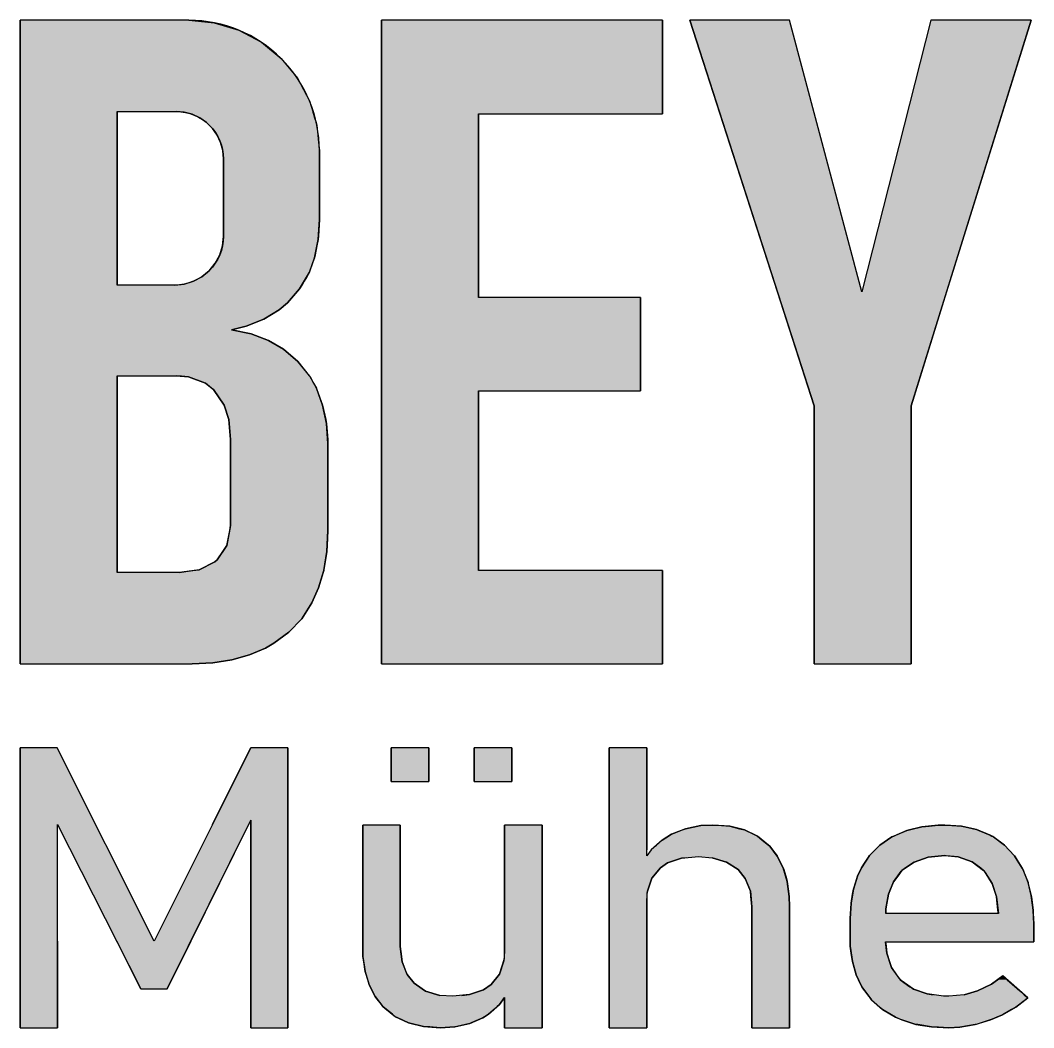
# Model space of a CAD drawing. Extents: x -2905 to 5507, y 1609 to 5809.
# Drawn here: x 4960.9 to 5001.14, y 1813.94 to 1853.94 of the extents above; entities that cross this region are included whole.
import ezdxf

# ---------------------------------------------------------------- set-up
doc = ezdxf.new("R2010")
doc.units = 0
doc.header["$MEASUREMENT"] = 0
doc.layers.get('0').update_dxf_attribs({"linetype": 'CONTINUOUS'})

# ---------------------------------------------------------------- blocks, each defined once
blk = doc.blocks.new('*U98')
at = {"color": 152, "linetype": 'Continuous'}
for p, q in [((108.826, -40.788), (105.344, -30)), ((118.894, -30), (115.536, -40.788)), ((110.285, -45.309), (108.826, -40.788)), ((115.536, -40.788), (114.129, -45.309)), ((110.285, -55.556), (110.285, -45.309)), ((114.129, -45.309), (114.129, -55.556))]:
    blk.add_line(p, q, dxfattribs=at)
at = {"color": 152, "linetype": 'Continuous', "extrusion": (0, 0, -1)}
for points in [[(-105.344, -30), (-112.18, -40.788), (-108.826, -40.788)], [(-105.344, -30), (-109.297, -30), (-112.18, -40.788)], [(-114.921, -30), (-115.536, -40.788), (-112.18, -40.788)], [(-114.921, -30), (-118.894, -30), (-115.536, -40.788)], [(-108.826, -40.788), (-114.129, -45.309), (-110.285, -45.309)], [(-108.826, -40.788), (-115.536, -40.788), (-114.129, -45.309)], [(-110.285, -45.309), (-114.129, -55.556), (-110.285, -55.556)], [(-110.285, -45.309), (-114.129, -45.309), (-114.129, -55.556)]]:
    blk.add_solid(points, dxfattribs=at)
blk = doc.blocks.new('*U99')
at = {"color": 152, "linetype": 'Continuous'}
for p, q in [((93.103, -33.709), (93.103, -30)), ((104.263, -30), (104.263, -33.709)), ((93.103, -41.005), (93.103, -33.709)), ((96.954, -33.709), (96.954, -41.005)), ((93.103, -44.713), (93.103, -41.005)), ((103.383, -41.005), (103.383, -44.713)), ((93.103, -51.847), (93.103, -44.713)), ((96.954, -44.713), (96.954, -51.847)), ((93.103, -55.556), (93.103, -51.847)), ((104.263, -51.847), (104.263, -55.556))]:
    blk.add_line(p, q, dxfattribs=at)
at = {"color": 152, "linetype": 'Continuous', "extrusion": (0, 0, -1)}
for points in [[(-93.103, -30), (-104.263, -33.709), (-93.103, -33.709)], [(-93.103, -30), (-104.263, -30), (-104.263, -33.709)], [(-93.103, -33.709), (-96.954, -41.005), (-93.103, -41.005)], [(-93.103, -33.709), (-96.954, -33.709), (-96.954, -41.005)], [(-93.103, -41.005), (-103.383, -44.713), (-93.103, -44.713)], [(-93.103, -41.005), (-103.383, -41.005), (-103.383, -44.713)], [(-93.103, -44.713), (-96.954, -51.847), (-93.103, -51.847)], [(-93.103, -44.713), (-96.954, -44.713), (-96.954, -51.847)], [(-93.103, -51.847), (-104.263, -55.556), (-93.103, -55.556)], [(-93.103, -51.847), (-104.263, -51.847), (-104.263, -55.556)]]:
    blk.add_solid(points, dxfattribs=at)
blk = doc.blocks.new('*U100')
at = {"color": 152, "linetype": 'Continuous'}
for p, q in [((78.76, -30.1), (78.76, -30)), ((78.76, -30.395), (78.76, -30.1)), ((85.454, -30), (86.465, -30.1)), ((86.465, -30.1), (87.438, -30.395)), ((78.76, -30.874), (78.76, -30.395)), ((87.438, -30.395), (88.334, -30.874)), ((78.76, -31.518), (78.76, -30.874)), ((88.334, -30.874), (89.119, -31.518)), ((78.76, -32.304), (78.76, -31.518)), ((89.119, -31.518), (89.764, -32.304)), ((78.76, -33.2), (78.76, -32.304)), ((89.764, -32.304), (90.243, -33.2)), ((78.76, -33.621), (78.76, -33.2)), ((90.243, -33.2), (90.371, -33.621)), ((78.76, -40.511), (78.76, -33.621)), ((82.611, -33.621), (82.611, -40.511)), ((85.273, -33.649), (84.946, -33.621)), ((85.59, -33.734), (85.273, -33.649)), ((85.887, -33.873), (85.59, -33.734)), ((90.371, -33.621), (90.379, -33.649)), ((90.379, -33.649), (90.405, -33.734)), ((90.405, -33.734), (90.447, -33.873)), ((86.155, -34.061), (85.887, -33.873)), ((86.267, -34.173), (86.155, -34.061)), ((86.387, -34.293), (86.267, -34.173)), ((90.447, -33.873), (90.504, -34.061)), ((90.504, -34.061), (90.538, -34.173)), ((90.538, -34.173), (90.55, -34.293)), ((86.575, -34.562), (86.387, -34.293)), ((86.714, -34.859), (86.575, -34.562)), ((90.55, -34.293), (90.576, -34.562)), ((90.576, -34.562), (90.606, -34.859)), ((86.799, -35.176), (86.714, -34.859)), ((90.606, -34.859), (90.637, -35.176)), ((86.8, -35.184), (86.799, -35.176)), ((86.827, -35.502), (86.8, -35.184)), ((90.637, -35.176), (90.638, -35.184)), ((90.638, -35.184), (90.638, -35.502)), ((86.827, -37.905), (86.827, -35.502)), ((90.638, -35.502), (90.638, -37.905)), ((86.827, -38.575), (86.827, -37.905)), ((90.638, -37.905), (90.598, -38.575)), ((86.815, -38.704), (86.827, -38.575)), ((90.598, -38.575), (90.59, -38.704)), ((86.68, -39.316), (86.79, -38.953)), ((86.79, -38.953), (86.815, -38.704)), ((90.54, -38.953), (90.466, -39.316)), ((90.59, -38.704), (90.54, -38.953)), ((86.501, -39.65), (86.617, -39.434)), ((86.617, -39.434), (86.68, -39.316)), ((90.442, -39.434), (90.364, -39.65)), ((90.466, -39.316), (90.442, -39.434)), ((86.261, -39.944), (86.501, -39.65)), ((90.364, -39.65), (90.26, -39.944)), ((85.633, -40.363), (85.967, -40.184)), ((85.967, -40.184), (86.188, -40.003)), ((86.188, -40.003), (86.261, -39.944)), ((90.132, -40.184), (90.027, -40.363)), ((90.238, -40.003), (90.132, -40.184)), ((90.26, -39.944), (90.238, -40.003)), ((78.76, -40.659), (78.76, -40.511)), ((84.892, -40.511), (85.269, -40.473)), ((85.269, -40.473), (85.633, -40.363)), ((89.94, -40.511), (89.853, -40.659)), ((89.962, -40.473), (89.94, -40.511)), ((90.027, -40.363), (89.962, -40.473)), ((78.76, -41.221), (78.76, -40.659)), ((89.853, -40.659), (89.365, -41.221)), ((78.76, -41.492), (78.76, -41.221)), ((89.365, -41.221), (89.041, -41.492)), ((78.76, -41.864), (78.76, -41.492)), ((89.041, -41.492), (88.425, -41.864)), ((78.76, -42.142), (78.76, -41.864)), ((78.76, -42.284), (78.76, -42.142)), ((87.728, -42.142), (87.146, -42.284)), ((88.425, -41.864), (87.728, -42.142)), ((78.76, -42.453), (78.76, -42.284)), ((78.76, -42.717), (78.76, -42.453)), ((87.146, -42.284), (87.924, -42.453)), ((87.924, -42.453), (88.621, -42.717)), ((78.76, -43.055), (78.76, -42.717)), ((78.76, -43.549), (78.76, -43.055)), ((88.621, -42.717), (89.217, -43.055)), ((89.217, -43.055), (89.785, -43.549)), ((78.76, -44.111), (78.76, -43.549)), ((89.785, -43.549), (90.236, -44.111)), ((78.76, -51.921), (78.76, -44.111)), ((82.611, -44.111), (82.611, -51.921)), ((85.155, -44.131), (84.946, -44.111)), ((85.433, -44.158), (85.155, -44.131)), ((86.11, -44.409), (85.433, -44.158)), ((90.236, -44.111), (90.252, -44.131)), ((90.252, -44.131), (90.267, -44.158)), ((90.267, -44.158), (90.407, -44.409)), ((86.359, -44.605), (86.11, -44.409)), ((86.428, -44.659), (86.359, -44.605)), ((86.861, -45.275), (86.428, -44.659)), ((90.407, -44.409), (90.516, -44.605)), ((90.516, -44.605), (90.536, -44.659)), ((90.536, -44.659), (90.766, -45.275)), ((87.037, -45.844), (86.861, -45.275)), ((90.766, -45.275), (90.887, -45.844)), ((87.052, -46.006), (87.037, -45.844)), ((90.887, -45.844), (90.922, -46.006)), ((87.112, -46.642), (87.052, -46.006)), ((90.922, -46.006), (90.966, -46.642)), ((87.112, -46.798), (87.112, -46.642)), ((90.966, -46.642), (90.976, -46.798)), ((87.112, -50.065), (87.112, -46.798)), ((90.976, -46.798), (90.976, -50.065)), ((86.963, -50.859), (87.075, -50.263)), ((87.075, -50.263), (87.112, -50.065)), ((90.976, -50.263), (90.947, -50.859)), ((90.976, -50.065), (90.976, -50.263)), ((86.584, -51.427), (86.809, -51.089)), ((86.809, -51.089), (86.963, -50.859)), ((90.936, -51.089), (90.881, -51.427)), ((90.947, -50.859), (90.936, -51.089)), ((86.482, -51.508), (86.584, -51.427)), ((90.881, -51.427), (90.868, -51.508)), ((85.068, -51.921), (85.617, -51.847)), ((85.617, -51.847), (85.866, -51.813)), ((85.866, -51.813), (86.482, -51.508)), ((90.814, -51.847), (90.791, -51.921)), ((90.819, -51.813), (90.814, -51.847)), ((90.868, -51.508), (90.819, -51.813)), ((78.76, -52.537), (78.76, -51.921)), ((90.791, -51.921), (90.604, -52.537)), ((78.76, -53.133), (78.76, -52.537)), ((90.604, -52.537), (90.34, -53.133)), ((78.76, -53.762), (78.76, -53.133)), ((90.34, -53.133), (89.934, -53.762)), ((78.76, -54.297), (78.76, -53.762)), ((89.934, -53.762), (89.426, -54.297)), ((78.76, -54.737), (78.76, -54.297)), ((89.426, -54.297), (88.831, -54.737)), ((78.76, -54.926), (78.76, -54.737)), ((78.76, -55.197), (78.76, -54.926)), ((88.499, -54.926), (87.856, -55.197)), ((88.831, -54.737), (88.499, -54.926)), ((78.76, -55.393), (78.76, -55.197)), ((78.76, -55.515), (78.76, -55.393)), ((78.76, -55.556), (78.76, -55.515)), ((86.401, -55.515), (85.589, -55.556)), ((87.159, -55.393), (86.401, -55.515)), ((87.856, -55.197), (87.159, -55.393))]:
    blk.add_line(p, q, dxfattribs=at)
at = {"color": 152, "linetype": 'Continuous', "extrusion": (0, 0, -1)}
for points in [[(-78.76, -30), (-86.465, -30.1), (-78.76, -30.1)], [(-78.76, -30), (-85.454, -30), (-86.465, -30.1)], [(-78.76, -30.1), (-87.438, -30.395), (-78.76, -30.395)], [(-78.76, -30.1), (-86.465, -30.1), (-87.438, -30.395)], [(-78.76, -30.395), (-88.334, -30.874), (-78.76, -30.874)], [(-78.76, -30.395), (-87.438, -30.395), (-88.334, -30.874)], [(-78.76, -30.874), (-89.119, -31.518), (-78.76, -31.518)], [(-78.76, -30.874), (-88.334, -30.874), (-89.119, -31.518)], [(-78.76, -31.518), (-89.764, -32.304), (-78.76, -32.304)], [(-78.76, -31.518), (-89.119, -31.518), (-89.764, -32.304)], [(-78.76, -32.304), (-90.243, -33.2), (-78.76, -33.2)], [(-78.76, -32.304), (-89.764, -32.304), (-90.243, -33.2)], [(-78.76, -33.2), (-90.371, -33.621), (-78.76, -33.621)], [(-78.76, -33.2), (-90.243, -33.2), (-90.371, -33.621)], [(-78.76, -33.621), (-82.611, -40.511), (-78.76, -40.511)], [(-78.76, -33.621), (-82.611, -33.621), (-82.611, -40.511)], [(-84.946, -33.621), (-90.379, -33.649), (-85.273, -33.649)], [(-84.946, -33.621), (-90.371, -33.621), (-90.379, -33.649)], [(-85.273, -33.649), (-90.405, -33.734), (-85.59, -33.734)], [(-85.273, -33.649), (-90.379, -33.649), (-90.405, -33.734)], [(-85.59, -33.734), (-90.447, -33.873), (-85.887, -33.873)], [(-85.59, -33.734), (-90.405, -33.734), (-90.447, -33.873)], [(-85.887, -33.873), (-90.504, -34.061), (-86.155, -34.061)], [(-85.887, -33.873), (-90.447, -33.873), (-90.504, -34.061)], [(-86.155, -34.061), (-90.538, -34.173), (-86.267, -34.173)], [(-86.155, -34.061), (-90.504, -34.061), (-90.538, -34.173)], [(-86.267, -34.173), (-90.55, -34.293), (-86.387, -34.293)], [(-86.267, -34.173), (-90.538, -34.173), (-90.55, -34.293)], [(-86.387, -34.293), (-90.576, -34.562), (-86.575, -34.562)], [(-86.387, -34.293), (-90.55, -34.293), (-90.576, -34.562)], [(-86.575, -34.562), (-90.606, -34.859), (-86.714, -34.859)], [(-86.575, -34.562), (-90.576, -34.562), (-90.606, -34.859)], [(-86.714, -34.859), (-90.637, -35.176), (-86.799, -35.176)], [(-86.714, -34.859), (-90.606, -34.859), (-90.637, -35.176)], [(-86.799, -35.176), (-90.638, -35.184), (-86.8, -35.184)], [(-86.799, -35.176), (-90.637, -35.176), (-90.638, -35.184)], [(-86.8, -35.184), (-90.638, -35.502), (-86.827, -35.502)], [(-86.8, -35.184), (-90.638, -35.184), (-90.638, -35.502)], [(-86.827, -35.502), (-90.638, -37.905), (-86.827, -37.905)], [(-86.827, -35.502), (-90.638, -35.502), (-90.638, -37.905)], [(-86.827, -37.905), (-90.598, -38.575), (-86.827, -38.575)], [(-86.827, -37.905), (-90.638, -37.905), (-90.598, -38.575)], [(-86.827, -38.575), (-90.59, -38.704), (-86.815, -38.704)], [(-86.827, -38.575), (-90.598, -38.575), (-90.59, -38.704)], [(-86.79, -38.953), (-90.466, -39.316), (-86.68, -39.316)], [(-86.815, -38.704), (-90.54, -38.953), (-86.79, -38.953)], [(-86.79, -38.953), (-90.54, -38.953), (-90.466, -39.316)], [(-86.815, -38.704), (-90.59, -38.704), (-90.54, -38.953)], [(-86.617, -39.434), (-90.364, -39.65), (-86.501, -39.65)], [(-86.68, -39.316), (-90.442, -39.434), (-86.617, -39.434)], [(-86.617, -39.434), (-90.442, -39.434), (-90.364, -39.65)], [(-86.68, -39.316), (-90.466, -39.316), (-90.442, -39.434)], [(-86.501, -39.65), (-90.26, -39.944), (-86.261, -39.944)], [(-86.501, -39.65), (-90.364, -39.65), (-90.26, -39.944)], [(-85.967, -40.184), (-90.027, -40.363), (-85.633, -40.363)], [(-86.188, -40.003), (-90.132, -40.184), (-85.967, -40.184)], [(-85.967, -40.184), (-90.132, -40.184), (-90.027, -40.363)], [(-86.261, -39.944), (-90.238, -40.003), (-86.188, -40.003)], [(-86.188, -40.003), (-90.238, -40.003), (-90.132, -40.184)], [(-86.261, -39.944), (-90.26, -39.944), (-90.238, -40.003)], [(-78.76, -40.511), (-89.853, -40.659), (-78.76, -40.659)], [(-78.76, -40.511), (-89.94, -40.511), (-89.853, -40.659)], [(-85.269, -40.473), (-89.94, -40.511), (-84.892, -40.511)], [(-85.633, -40.363), (-89.962, -40.473), (-85.269, -40.473)], [(-85.269, -40.473), (-89.962, -40.473), (-89.94, -40.511)], [(-85.633, -40.363), (-90.027, -40.363), (-89.962, -40.473)], [(-78.76, -40.659), (-89.365, -41.221), (-78.76, -41.221)], [(-78.76, -40.659), (-89.853, -40.659), (-89.365, -41.221)], [(-78.76, -41.221), (-89.041, -41.492), (-78.76, -41.492)], [(-78.76, -41.221), (-89.365, -41.221), (-89.041, -41.492)], [(-78.76, -41.492), (-88.425, -41.864), (-78.76, -41.864)], [(-78.76, -41.492), (-89.041, -41.492), (-88.425, -41.864)], [(-78.76, -41.864), (-87.728, -42.142), (-78.76, -42.142)], [(-78.76, -41.864), (-88.425, -41.864), (-87.728, -42.142)], [(-78.76, -42.142), (-87.146, -42.284), (-78.76, -42.284)], [(-78.76, -42.142), (-87.728, -42.142), (-87.146, -42.284)], [(-78.76, -42.284), (-87.924, -42.453), (-78.76, -42.453)], [(-78.76, -42.284), (-87.146, -42.284), (-87.924, -42.453)], [(-78.76, -42.453), (-88.621, -42.717), (-78.76, -42.717)], [(-78.76, -42.453), (-87.924, -42.453), (-88.621, -42.717)], [(-78.76, -42.717), (-89.217, -43.055), (-78.76, -43.055)], [(-78.76, -42.717), (-88.621, -42.717), (-89.217, -43.055)], [(-78.76, -43.055), (-89.785, -43.549), (-78.76, -43.549)], [(-78.76, -43.055), (-89.217, -43.055), (-89.785, -43.549)], [(-78.76, -43.549), (-90.236, -44.111), (-78.76, -44.111)], [(-78.76, -43.549), (-89.785, -43.549), (-90.236, -44.111)], [(-78.76, -44.111), (-82.611, -51.921), (-78.76, -51.921)], [(-78.76, -44.111), (-82.611, -44.111), (-82.611, -51.921)], [(-84.946, -44.111), (-90.252, -44.131), (-85.155, -44.131)], [(-84.946, -44.111), (-90.236, -44.111), (-90.252, -44.131)], [(-85.155, -44.131), (-90.267, -44.158), (-85.433, -44.158)], [(-85.155, -44.131), (-90.252, -44.131), (-90.267, -44.158)], [(-85.433, -44.158), (-90.407, -44.409), (-86.11, -44.409)], [(-85.433, -44.158), (-90.267, -44.158), (-90.407, -44.409)], [(-86.11, -44.409), (-90.516, -44.605), (-86.359, -44.605)], [(-86.11, -44.409), (-90.407, -44.409), (-90.516, -44.605)], [(-86.359, -44.605), (-90.536, -44.659), (-86.428, -44.659)], [(-86.359, -44.605), (-90.516, -44.605), (-90.536, -44.659)], [(-86.428, -44.659), (-90.766, -45.275), (-86.861, -45.275)], [(-86.428, -44.659), (-90.536, -44.659), (-90.766, -45.275)], [(-86.861, -45.275), (-90.887, -45.844), (-87.037, -45.844)], [(-86.861, -45.275), (-90.766, -45.275), (-90.887, -45.844)], [(-87.037, -45.844), (-90.922, -46.006), (-87.052, -46.006)], [(-87.037, -45.844), (-90.887, -45.844), (-90.922, -46.006)], [(-87.052, -46.006), (-90.966, -46.642), (-87.112, -46.642)], [(-87.052, -46.006), (-90.922, -46.006), (-90.966, -46.642)], [(-87.112, -46.642), (-90.976, -46.798), (-87.112, -46.798)], [(-87.112, -46.642), (-90.966, -46.642), (-90.976, -46.798)], [(-87.112, -46.798), (-90.976, -50.065), (-87.112, -50.065)], [(-87.112, -46.798), (-90.976, -46.798), (-90.976, -50.065)], [(-87.075, -50.263), (-90.947, -50.859), (-86.963, -50.859)], [(-87.112, -50.065), (-90.976, -50.263), (-87.075, -50.263)], [(-87.075, -50.263), (-90.976, -50.263), (-90.947, -50.859)], [(-87.112, -50.065), (-90.976, -50.065), (-90.976, -50.263)], [(-86.809, -51.089), (-90.881, -51.427), (-86.584, -51.427)], [(-86.963, -50.859), (-90.936, -51.089), (-86.809, -51.089)], [(-86.809, -51.089), (-90.936, -51.089), (-90.881, -51.427)], [(-86.963, -50.859), (-90.947, -50.859), (-90.936, -51.089)], [(-86.584, -51.427), (-90.868, -51.508), (-86.482, -51.508)], [(-86.584, -51.427), (-90.881, -51.427), (-90.868, -51.508)], [(-85.617, -51.847), (-90.791, -51.921), (-85.068, -51.921)], [(-85.866, -51.813), (-90.814, -51.847), (-85.617, -51.847)], [(-85.617, -51.847), (-90.814, -51.847), (-90.791, -51.921)], [(-86.482, -51.508), (-90.819, -51.813), (-85.866, -51.813)], [(-85.866, -51.813), (-90.819, -51.813), (-90.814, -51.847)], [(-86.482, -51.508), (-90.868, -51.508), (-90.819, -51.813)], [(-78.76, -51.921), (-90.604, -52.537), (-78.76, -52.537)], [(-78.76, -51.921), (-90.791, -51.921), (-90.604, -52.537)], [(-78.76, -52.537), (-90.34, -53.133), (-78.76, -53.133)], [(-78.76, -52.537), (-90.604, -52.537), (-90.34, -53.133)], [(-78.76, -53.133), (-89.934, -53.762), (-78.76, -53.762)], [(-78.76, -53.133), (-90.34, -53.133), (-89.934, -53.762)], [(-78.76, -53.762), (-89.426, -54.297), (-78.76, -54.297)], [(-78.76, -53.762), (-89.934, -53.762), (-89.426, -54.297)], [(-78.76, -54.297), (-88.831, -54.737), (-78.76, -54.737)], [(-78.76, -54.297), (-89.426, -54.297), (-88.831, -54.737)], [(-78.76, -54.737), (-88.499, -54.926), (-78.76, -54.926)], [(-78.76, -54.737), (-88.831, -54.737), (-88.499, -54.926)], [(-78.76, -54.926), (-87.856, -55.197), (-78.76, -55.197)], [(-78.76, -54.926), (-88.499, -54.926), (-87.856, -55.197)], [(-78.76, -55.197), (-87.159, -55.393), (-78.76, -55.393)], [(-78.76, -55.197), (-87.856, -55.197), (-87.159, -55.393)], [(-78.76, -55.393), (-86.401, -55.515), (-78.76, -55.515)], [(-78.76, -55.393), (-87.159, -55.393), (-86.401, -55.515)], [(-78.76, -55.515), (-85.589, -55.556), (-78.76, -55.556)], [(-78.76, -55.515), (-86.401, -55.515), (-85.589, -55.556)]]:
    blk.add_solid(points, dxfattribs=at)
blk = doc.blocks.new('*U123')
at = {"color": 8, "linetype": 'Continuous'}
for p, q in [((92.355, -66.776), (92.355, -61.959)), ((93.85, -61.959), (93.85, -66.776)), ((97.99, -67.255), (97.99, -61.959)), ((99.479, -61.959), (99.479, -67.255)), ((92.367, -67.17), (92.355, -66.776)), ((93.85, -66.776), (93.894, -67.17)), ((92.399, -67.385), (92.367, -67.17)), ((93.894, -67.17), (93.918, -67.385)), ((92.453, -67.761), (92.399, -67.385)), ((93.918, -67.385), (94.071, -67.761)), ((97.787, -67.871), (97.99, -67.255)), ((99.479, -67.255), (99.479, -67.871)), ((92.491, -67.884), (92.453, -67.761)), ((92.595, -68.228), (92.491, -67.884)), ((94.071, -67.761), (94.121, -67.884)), ((94.121, -67.884), (94.397, -68.228)), ((97.455, -68.284), (97.787, -67.871)), ((99.479, -67.871), (99.479, -68.284)), ((92.613, -68.29), (92.595, -68.228)), ((92.739, -68.542), (92.613, -68.29)), ((94.397, -68.228), (94.487, -68.29)), ((94.487, -68.29), (94.853, -68.542)), ((97.154, -68.493), (97.455, -68.284)), ((99.479, -68.284), (99.479, -68.493)), ((92.826, -68.714), (92.739, -68.542)), ((92.844, -68.751), (92.826, -68.714)), ((92.847, -68.757), (92.844, -68.751)), ((92.876, -68.794), (92.847, -68.757)), ((93.098, -69.077), (92.876, -68.794)), ((94.853, -68.542), (95.425, -68.714)), ((96.295, -68.714), (96.6, -68.683)), ((96.6, -68.683), (97.154, -68.493)), ((97.99, -68.794), (97.794, -69.077)), ((97.99, -70), (97.99, -68.794)), ((99.479, -68.493), (99.479, -68.683)), ((99.479, -68.683), (99.479, -68.714)), ((99.479, -68.714), (99.479, -68.751)), ((99.479, -68.751), (99.479, -68.757)), ((99.479, -68.757), (99.479, -68.794)), ((99.479, -68.794), (99.479, -70)), ((93.161, -69.157), (93.098, -69.077)), ((93.229, -69.225), (93.161, -69.157)), ((97.702, -69.157), (97.625, -69.225)), ((97.794, -69.077), (97.702, -69.157)), ((93.538, -69.465), (93.229, -69.225)), ((93.665, -69.563), (93.538, -69.465)), ((93.755, -69.606), (93.665, -69.563)), ((94.176, -69.809), (93.755, -69.606)), ((97.129, -69.606), (96.663, -69.809)), ((97.197, -69.563), (97.129, -69.606)), ((97.351, -69.465), (97.197, -69.563)), ((97.625, -69.225), (97.351, -69.465)), ((94.279, -69.834), (94.176, -69.809)), ((94.767, -69.951), (94.279, -69.834)), ((95.018, -69.969), (94.767, -69.951)), ((95.437, -70), (95.018, -69.969)), ((96.009, -69.969), (95.437, -70)), ((96.091, -69.951), (96.009, -69.969)), ((96.606, -69.834), (96.091, -69.951)), ((96.663, -69.809), (96.606, -69.834))]:
    blk.add_line(p, q, dxfattribs=at)
at = {"color": 8, "linetype": 'Continuous', "extrusion": (0, 0, -1)}
for points in [[(-92.355, -61.959), (-93.85, -66.776), (-92.355, -66.776)], [(-92.355, -61.959), (-93.85, -61.959), (-93.85, -66.776)], [(-97.99, -61.959), (-99.479, -67.255), (-97.99, -67.255)], [(-97.99, -61.959), (-99.479, -61.959), (-99.479, -67.255)], [(-92.355, -66.776), (-93.894, -67.17), (-92.367, -67.17)], [(-92.355, -66.776), (-93.85, -66.776), (-93.894, -67.17)], [(-92.367, -67.17), (-93.918, -67.385), (-92.399, -67.385)], [(-92.367, -67.17), (-93.894, -67.17), (-93.918, -67.385)], [(-92.399, -67.385), (-94.071, -67.761), (-92.453, -67.761)], [(-92.399, -67.385), (-93.918, -67.385), (-94.071, -67.761)], [(-97.99, -67.255), (-99.479, -67.871), (-97.787, -67.871)], [(-97.99, -67.255), (-99.479, -67.255), (-99.479, -67.871)], [(-92.453, -67.761), (-94.121, -67.884), (-92.491, -67.884)], [(-92.453, -67.761), (-94.071, -67.761), (-94.121, -67.884)], [(-92.491, -67.884), (-94.397, -68.228), (-92.595, -68.228)], [(-92.491, -67.884), (-94.121, -67.884), (-94.397, -68.228)], [(-97.787, -67.871), (-99.479, -68.284), (-97.455, -68.284)], [(-97.787, -67.871), (-99.479, -67.871), (-99.479, -68.284)], [(-92.595, -68.228), (-94.487, -68.29), (-92.613, -68.29)], [(-92.595, -68.228), (-94.397, -68.228), (-94.487, -68.29)], [(-92.613, -68.29), (-94.853, -68.542), (-92.739, -68.542)], [(-92.613, -68.29), (-94.487, -68.29), (-94.853, -68.542)], [(-97.455, -68.284), (-99.479, -68.493), (-97.154, -68.493)], [(-97.455, -68.284), (-99.479, -68.284), (-99.479, -68.493)], [(-92.739, -68.542), (-95.425, -68.714), (-92.826, -68.714)], [(-92.739, -68.542), (-94.853, -68.542), (-95.425, -68.714)], [(-92.826, -68.714), (-95.929, -68.751), (-92.844, -68.751)], [(-92.826, -68.714), (-95.425, -68.714), (-95.929, -68.751)], [(-92.844, -68.751), (-99.479, -68.757), (-92.847, -68.757)], [(-92.844, -68.751), (-99.479, -68.751), (-99.479, -68.757)], [(-92.847, -68.757), (-99.479, -68.794), (-92.876, -68.794)], [(-92.847, -68.757), (-99.479, -68.757), (-99.479, -68.794)], [(-92.876, -68.794), (-97.794, -69.077), (-93.098, -69.077)], [(-92.876, -68.794), (-97.99, -68.794), (-97.794, -69.077)], [(-96.295, -68.714), (-99.479, -68.751), (-95.929, -68.751)], [(-96.6, -68.683), (-99.479, -68.714), (-96.295, -68.714)], [(-96.295, -68.714), (-99.479, -68.714), (-99.479, -68.751)], [(-97.154, -68.493), (-99.479, -68.683), (-96.6, -68.683)], [(-96.6, -68.683), (-99.479, -68.683), (-99.479, -68.714)], [(-97.154, -68.493), (-99.479, -68.493), (-99.479, -68.683)], [(-97.99, -68.794), (-99.479, -70), (-97.99, -70)], [(-97.99, -68.794), (-99.479, -68.794), (-99.479, -70)], [(-93.098, -69.077), (-97.702, -69.157), (-93.161, -69.157)], [(-93.098, -69.077), (-97.794, -69.077), (-97.702, -69.157)], [(-93.161, -69.157), (-97.625, -69.225), (-93.229, -69.225)], [(-93.161, -69.157), (-97.702, -69.157), (-97.625, -69.225)], [(-93.229, -69.225), (-97.351, -69.465), (-93.538, -69.465)], [(-93.229, -69.225), (-97.625, -69.225), (-97.351, -69.465)], [(-93.538, -69.465), (-97.197, -69.563), (-93.665, -69.563)], [(-93.538, -69.465), (-97.351, -69.465), (-97.197, -69.563)], [(-93.665, -69.563), (-97.129, -69.606), (-93.755, -69.606)], [(-93.665, -69.563), (-97.197, -69.563), (-97.129, -69.606)], [(-93.755, -69.606), (-96.663, -69.809), (-94.176, -69.809)], [(-93.755, -69.606), (-97.129, -69.606), (-96.663, -69.809)], [(-94.176, -69.809), (-96.606, -69.834), (-94.279, -69.834)], [(-94.176, -69.809), (-96.663, -69.809), (-96.606, -69.834)], [(-94.279, -69.834), (-96.091, -69.951), (-94.767, -69.951)], [(-94.279, -69.834), (-96.606, -69.834), (-96.091, -69.951)], [(-94.767, -69.951), (-96.009, -69.969), (-95.018, -69.969)], [(-94.767, -69.951), (-96.091, -69.951), (-96.009, -69.969)], [(-95.018, -69.969), (-96.009, -69.969), (-95.437, -70)]]:
    blk.add_solid(points, dxfattribs=at)
blk = doc.blocks.new('*U128')
at = {"color": 8, "linetype": 'Continuous'}
for p, q in [((114.852, -61.994), (115.205, -61.957)), ((115.205, -61.957), (115.469, -61.951)), ((115.469, -61.951), (115.564, -61.957)), ((115.564, -61.957), (116.134, -61.994)), ((113.439, -62.388), (113.527, -62.351)), ((113.527, -62.351), (113.968, -62.166)), ((113.968, -62.166), (114.122, -62.129)), ((114.122, -62.129), (114.559, -62.025)), ((114.559, -62.025), (114.852, -61.994)), ((116.134, -61.994), (116.269, -62.025)), ((116.269, -62.025), (116.73, -62.129)), ((116.73, -62.129), (116.82, -62.166)), ((116.82, -62.166), (117.266, -62.351)), ((117.266, -62.351), (117.339, -62.388)), ((112.479, -63.163), (112.885, -62.751)), ((112.885, -62.751), (112.894, -62.745)), ((112.894, -62.745), (113.371, -62.425)), ((113.371, -62.425), (113.405, -62.406)), ((113.405, -62.406), (113.439, -62.388)), ((117.339, -62.388), (117.376, -62.406)), ((117.376, -62.406), (117.402, -62.425)), ((117.402, -62.425), (117.838, -62.745)), ((117.838, -62.745), (117.843, -62.751)), ((117.843, -62.751), (118.226, -63.163)), ((112.435, -63.231), (112.479, -63.163)), ((115.469, -63.163), (114.805, -63.231)), ((115.529, -63.169), (115.469, -63.163)), ((116.004, -63.218), (115.529, -63.169)), ((118.226, -63.163), (118.232, -63.169)), ((118.232, -63.169), (118.263, -63.218)), ((112.159, -63.655), (112.311, -63.421)), ((112.311, -63.421), (112.435, -63.231)), ((114.251, -63.421), (113.912, -63.655)), ((114.805, -63.231), (114.251, -63.421)), ((116.558, -63.409), (116.004, -63.218)), ((116.895, -63.667), (116.558, -63.409)), ((118.263, -63.218), (118.383, -63.409)), ((118.383, -63.409), (118.545, -63.667)), ((111.936, -64.203), (112.005, -63.981)), ((112.005, -63.981), (112.112, -63.755)), ((112.112, -63.755), (112.159, -63.655)), ((113.598, -63.981), (113.433, -64.203)), ((113.767, -63.755), (113.598, -63.981)), ((113.912, -63.655), (113.767, -63.755)), ((117.007, -63.754), (116.895, -63.667)), ((117.042, -63.78), (117.007, -63.754)), ((117.323, -64.233), (117.042, -63.78)), ((118.545, -63.667), (118.588, -63.754)), ((118.588, -63.754), (118.599, -63.78)), ((118.599, -63.78), (118.773, -64.233)), ((111.845, -64.492), (111.936, -64.203)), ((113.433, -64.203), (113.313, -64.492)), ((117.346, -64.27), (117.323, -64.233)), ((117.504, -64.756), (117.346, -64.27)), ((118.773, -64.233), (118.782, -64.27)), ((118.782, -64.27), (118.902, -64.756)), ((111.747, -65.052), (111.81, -64.695)), ((111.81, -64.695), (111.845, -64.492)), ((113.23, -64.695), (113.17, -65.052)), ((113.313, -64.492), (113.23, -64.695)), ((117.518, -64.799), (117.504, -64.756)), ((118.902, -64.756), (118.908, -64.799)), ((111.733, -65.279), (111.747, -65.052)), ((113.17, -65.052), (113.131, -65.279)), ((117.581, -65.335), (117.518, -64.799)), ((118.908, -64.799), (118.976, -65.335)), ((111.71, -65.667), (111.723, -65.458)), ((111.723, -65.458), (111.733, -65.279)), ((113.131, -65.279), (113.125, -65.458)), ((117.596, -65.458), (117.581, -65.335)), ((118.976, -65.335), (118.982, -65.458)), ((118.982, -65.458), (118.991, -65.667)), ((111.71, -65.87), (111.71, -65.667)), ((111.71, -66.559), (111.71, -65.87)), ((118.991, -65.667), (119.001, -65.87)), ((119.001, -65.87), (119.001, -66.559)), ((111.711, -66.584), (111.71, -66.559)), ((111.717, -66.757), (111.711, -66.584)), ((111.757, -67.045), (111.717, -66.757)), ((113.118, -66.584), (113.136, -66.757)), ((113.136, -66.757), (113.165, -67.045)), ((119.001, -66.559), (119.001, -66.584)), ((111.802, -67.367), (111.757, -67.045)), ((113.165, -67.045), (113.276, -67.367)), ((111.869, -67.607), (111.802, -67.367)), ((113.276, -67.367), (113.359, -67.607)), ((111.95, -67.896), (111.869, -67.607)), ((112.047, -68.097), (111.95, -67.896)), ((113.359, -67.607), (113.557, -67.896)), ((113.557, -67.896), (113.695, -68.097)), ((117.56, -68.097), (117.77, -67.945)), ((117.77, -67.945), (117.944, -68.097)), ((112.178, -68.37), (112.047, -68.097)), ((112.208, -68.425), (112.178, -68.37)), ((113.695, -68.097), (114.087, -68.37)), ((114.087, -68.37), (114.167, -68.425)), ((116.767, -68.536), (117.321, -68.271)), ((117.321, -68.271), (117.56, -68.097)), ((117.944, -68.097), (118.142, -68.271)), ((118.142, -68.271), (118.444, -68.536)), ((112.236, -68.462), (112.208, -68.425)), ((112.384, -68.659), (112.236, -68.462)), ((112.407, -68.69), (112.384, -68.659)), ((112.46, -68.76), (112.407, -68.69)), ((112.504, -68.819), (112.46, -68.76)), ((114.167, -68.425), (114.22, -68.462)), ((114.22, -68.462), (114.774, -68.659)), ((114.774, -68.659), (115.005, -68.69)), ((116.232, -68.69), (116.767, -68.536)), ((118.444, -68.536), (118.619, -68.69)), ((118.619, -68.69), (118.7, -68.76)), ((118.7, -68.76), (118.767, -68.819)), ((112.559, -68.893), (112.504, -68.819)), ((112.88, -69.182), (112.559, -68.893)), ((112.99, -69.28), (112.88, -69.182)), ((118.287, -69.182), (118.118, -69.28)), ((118.669, -68.893), (118.287, -69.182)), ((118.767, -68.819), (118.669, -68.893)), ((113.348, -69.489), (112.99, -69.28)), ((113.507, -69.582), (113.348, -69.489)), ((113.751, -69.686), (113.507, -69.582)), ((117.539, -69.582), (117.29, -69.686)), ((117.758, -69.489), (117.539, -69.582)), ((118.118, -69.28), (117.758, -69.489)), ((113.765, -69.692), (113.751, -69.686)), ((114.325, -69.865), (113.765, -69.692)), ((114.397, -69.877), (114.325, -69.865)), ((114.94, -69.969), (114.397, -69.877)), ((115.213, -69.982), (114.94, -69.969)), ((115.623, -70), (115.213, -69.982)), ((116.072, -69.982), (115.623, -70)), ((116.144, -69.969), (116.072, -69.982)), ((116.681, -69.877), (116.144, -69.969)), ((116.72, -69.865), (116.681, -69.877)), ((117.271, -69.692), (116.72, -69.865)), ((117.29, -69.686), (117.271, -69.692))]:
    blk.add_line(p, q, dxfattribs=at)
at = {"color": 8, "linetype": 'Continuous', "extrusion": (0, 0, -1)}
for points in [[(-115.205, -61.957), (-116.134, -61.994), (-114.852, -61.994)], [(-115.469, -61.951), (-115.564, -61.957), (-115.205, -61.957)], [(-115.205, -61.957), (-115.564, -61.957), (-116.134, -61.994)], [(-113.527, -62.351), (-117.339, -62.388), (-113.439, -62.388)], [(-113.968, -62.166), (-117.266, -62.351), (-113.527, -62.351)], [(-113.527, -62.351), (-117.266, -62.351), (-117.339, -62.388)], [(-114.122, -62.129), (-116.82, -62.166), (-113.968, -62.166)], [(-113.968, -62.166), (-116.82, -62.166), (-117.266, -62.351)], [(-114.559, -62.025), (-116.73, -62.129), (-114.122, -62.129)], [(-114.122, -62.129), (-116.73, -62.129), (-116.82, -62.166)], [(-114.852, -61.994), (-116.269, -62.025), (-114.559, -62.025)], [(-114.559, -62.025), (-116.269, -62.025), (-116.73, -62.129)], [(-114.852, -61.994), (-116.134, -61.994), (-116.269, -62.025)], [(-112.885, -62.751), (-118.226, -63.163), (-112.479, -63.163)], [(-112.894, -62.745), (-117.843, -62.751), (-112.885, -62.751)], [(-112.885, -62.751), (-117.843, -62.751), (-118.226, -63.163)], [(-113.371, -62.425), (-117.838, -62.745), (-112.894, -62.745)], [(-112.894, -62.745), (-117.838, -62.745), (-117.843, -62.751)], [(-113.405, -62.406), (-117.402, -62.425), (-113.371, -62.425)], [(-113.371, -62.425), (-117.402, -62.425), (-117.838, -62.745)], [(-113.439, -62.388), (-117.376, -62.406), (-113.405, -62.406)], [(-113.405, -62.406), (-117.376, -62.406), (-117.402, -62.425)], [(-113.439, -62.388), (-117.339, -62.388), (-117.376, -62.406)], [(-112.479, -63.163), (-114.805, -63.231), (-112.435, -63.231)], [(-112.479, -63.163), (-115.469, -63.163), (-114.805, -63.231)], [(-115.469, -63.163), (-118.232, -63.169), (-115.529, -63.169)], [(-115.469, -63.163), (-118.226, -63.163), (-118.232, -63.169)], [(-115.529, -63.169), (-118.263, -63.218), (-116.004, -63.218)], [(-115.529, -63.169), (-118.232, -63.169), (-118.263, -63.218)], [(-112.311, -63.421), (-113.912, -63.655), (-112.159, -63.655)], [(-112.435, -63.231), (-114.251, -63.421), (-112.311, -63.421)], [(-112.311, -63.421), (-114.251, -63.421), (-113.912, -63.655)], [(-112.435, -63.231), (-114.805, -63.231), (-114.251, -63.421)], [(-116.004, -63.218), (-118.383, -63.409), (-116.558, -63.409)], [(-116.004, -63.218), (-118.263, -63.218), (-118.383, -63.409)], [(-116.558, -63.409), (-118.545, -63.667), (-116.895, -63.667)], [(-116.558, -63.409), (-118.383, -63.409), (-118.545, -63.667)], [(-112.005, -63.981), (-113.433, -64.203), (-111.936, -64.203)], [(-112.112, -63.755), (-113.598, -63.981), (-112.005, -63.981)], [(-112.005, -63.981), (-113.598, -63.981), (-113.433, -64.203)], [(-112.159, -63.655), (-113.767, -63.755), (-112.112, -63.755)], [(-112.112, -63.755), (-113.767, -63.755), (-113.598, -63.981)], [(-112.159, -63.655), (-113.912, -63.655), (-113.767, -63.755)], [(-116.895, -63.667), (-118.588, -63.754), (-117.007, -63.754)], [(-116.895, -63.667), (-118.545, -63.667), (-118.588, -63.754)], [(-117.007, -63.754), (-118.599, -63.78), (-117.042, -63.78)], [(-117.007, -63.754), (-118.588, -63.754), (-118.599, -63.78)], [(-117.042, -63.78), (-118.773, -64.233), (-117.323, -64.233)], [(-117.042, -63.78), (-118.599, -63.78), (-118.773, -64.233)], [(-111.936, -64.203), (-113.313, -64.492), (-111.845, -64.492)], [(-111.936, -64.203), (-113.433, -64.203), (-113.313, -64.492)], [(-117.323, -64.233), (-118.782, -64.27), (-117.346, -64.27)], [(-117.323, -64.233), (-118.773, -64.233), (-118.782, -64.27)], [(-117.346, -64.27), (-118.902, -64.756), (-117.504, -64.756)], [(-117.346, -64.27), (-118.782, -64.27), (-118.902, -64.756)], [(-111.81, -64.695), (-113.17, -65.052), (-111.747, -65.052)], [(-111.845, -64.492), (-113.23, -64.695), (-111.81, -64.695)], [(-111.81, -64.695), (-113.23, -64.695), (-113.17, -65.052)], [(-111.845, -64.492), (-113.313, -64.492), (-113.23, -64.695)], [(-117.504, -64.756), (-118.908, -64.799), (-117.518, -64.799)], [(-117.504, -64.756), (-118.902, -64.756), (-118.908, -64.799)], [(-111.747, -65.052), (-113.131, -65.279), (-111.733, -65.279)], [(-111.747, -65.052), (-113.17, -65.052), (-113.131, -65.279)], [(-117.518, -64.799), (-118.976, -65.335), (-117.581, -65.335)], [(-117.518, -64.799), (-118.908, -64.799), (-118.976, -65.335)], [(-111.723, -65.458), (-118.991, -65.667), (-111.71, -65.667)], [(-111.733, -65.279), (-113.125, -65.458), (-111.723, -65.458)], [(-111.723, -65.458), (-118.982, -65.458), (-118.991, -65.667)], [(-111.733, -65.279), (-113.131, -65.279), (-113.125, -65.458)], [(-117.581, -65.335), (-118.982, -65.458), (-117.596, -65.458)], [(-117.581, -65.335), (-118.976, -65.335), (-118.982, -65.458)], [(-111.71, -65.667), (-119.001, -65.87), (-111.71, -65.87)], [(-111.71, -65.667), (-118.991, -65.667), (-119.001, -65.87)], [(-111.71, -65.87), (-119.001, -66.559), (-111.71, -66.559)], [(-111.71, -65.87), (-119.001, -65.87), (-119.001, -66.559)], [(-111.71, -66.559), (-119.001, -66.584), (-111.711, -66.584)], [(-111.71, -66.559), (-119.001, -66.559), (-119.001, -66.584)], [(-111.711, -66.584), (-113.136, -66.757), (-111.717, -66.757)], [(-111.711, -66.584), (-113.118, -66.584), (-113.136, -66.757)], [(-111.717, -66.757), (-113.165, -67.045), (-111.757, -67.045)], [(-111.717, -66.757), (-113.136, -66.757), (-113.165, -67.045)], [(-111.757, -67.045), (-113.276, -67.367), (-111.802, -67.367)], [(-111.757, -67.045), (-113.165, -67.045), (-113.276, -67.367)], [(-111.802, -67.367), (-113.359, -67.607), (-111.869, -67.607)], [(-111.802, -67.367), (-113.276, -67.367), (-113.359, -67.607)], [(-111.869, -67.607), (-113.557, -67.896), (-111.95, -67.896)], [(-111.869, -67.607), (-113.359, -67.607), (-113.557, -67.896)], [(-111.95, -67.896), (-113.695, -68.097), (-112.047, -68.097)], [(-111.95, -67.896), (-113.557, -67.896), (-113.695, -68.097)], [(-117.77, -67.945), (-117.944, -68.097), (-117.56, -68.097)], [(-112.047, -68.097), (-114.087, -68.37), (-112.178, -68.37)], [(-112.047, -68.097), (-113.695, -68.097), (-114.087, -68.37)], [(-112.178, -68.37), (-114.167, -68.425), (-112.208, -68.425)], [(-112.178, -68.37), (-114.087, -68.37), (-114.167, -68.425)], [(-117.321, -68.271), (-118.444, -68.536), (-116.767, -68.536)], [(-117.56, -68.097), (-118.142, -68.271), (-117.321, -68.271)], [(-117.321, -68.271), (-118.142, -68.271), (-118.444, -68.536)], [(-117.56, -68.097), (-117.944, -68.097), (-118.142, -68.271)], [(-112.208, -68.425), (-114.22, -68.462), (-112.236, -68.462)], [(-112.208, -68.425), (-114.167, -68.425), (-114.22, -68.462)], [(-112.236, -68.462), (-114.774, -68.659), (-112.384, -68.659)], [(-112.236, -68.462), (-114.22, -68.462), (-114.774, -68.659)], [(-112.384, -68.659), (-115.005, -68.69), (-112.407, -68.69)], [(-112.384, -68.659), (-114.774, -68.659), (-115.005, -68.69)], [(-112.407, -68.69), (-115.534, -68.76), (-112.46, -68.76)], [(-112.407, -68.69), (-115.005, -68.69), (-115.534, -68.76)], [(-112.46, -68.76), (-118.767, -68.819), (-112.504, -68.819)], [(-112.46, -68.76), (-118.7, -68.76), (-118.767, -68.819)], [(-116.232, -68.69), (-118.7, -68.76), (-115.534, -68.76)], [(-116.767, -68.536), (-118.619, -68.69), (-116.232, -68.69)], [(-116.232, -68.69), (-118.619, -68.69), (-118.7, -68.76)], [(-116.767, -68.536), (-118.444, -68.536), (-118.619, -68.69)], [(-112.504, -68.819), (-118.669, -68.893), (-112.559, -68.893)], [(-112.504, -68.819), (-118.767, -68.819), (-118.669, -68.893)], [(-112.559, -68.893), (-118.287, -69.182), (-112.88, -69.182)], [(-112.559, -68.893), (-118.669, -68.893), (-118.287, -69.182)], [(-112.88, -69.182), (-118.118, -69.28), (-112.99, -69.28)], [(-112.88, -69.182), (-118.287, -69.182), (-118.118, -69.28)], [(-112.99, -69.28), (-117.758, -69.489), (-113.348, -69.489)], [(-112.99, -69.28), (-118.118, -69.28), (-117.758, -69.489)], [(-113.348, -69.489), (-117.539, -69.582), (-113.507, -69.582)], [(-113.348, -69.489), (-117.758, -69.489), (-117.539, -69.582)], [(-113.507, -69.582), (-117.29, -69.686), (-113.751, -69.686)], [(-113.507, -69.582), (-117.539, -69.582), (-117.29, -69.686)], [(-113.751, -69.686), (-117.271, -69.692), (-113.765, -69.692)], [(-113.751, -69.686), (-117.29, -69.686), (-117.271, -69.692)], [(-113.765, -69.692), (-116.72, -69.865), (-114.325, -69.865)], [(-113.765, -69.692), (-117.271, -69.692), (-116.72, -69.865)], [(-114.325, -69.865), (-116.681, -69.877), (-114.397, -69.877)], [(-114.325, -69.865), (-116.72, -69.865), (-116.681, -69.877)], [(-114.397, -69.877), (-116.144, -69.969), (-114.94, -69.969)], [(-114.397, -69.877), (-116.681, -69.877), (-116.144, -69.969)], [(-114.94, -69.969), (-116.072, -69.982), (-115.213, -69.982)], [(-114.94, -69.969), (-116.144, -69.969), (-116.072, -69.982)], [(-115.213, -69.982), (-116.072, -69.982), (-115.623, -70)]]:
    blk.add_solid(points, dxfattribs=at)
blk = doc.blocks.new('*U129')
at = {"color": 8, "linetype": 'Continuous'}
for p, q in [((102.143, -62.941), (102.143, -58.887)), ((103.638, -58.887), (103.638, -62.941)), ((105.785, -61.976), (106.265, -61.951)), ((106.265, -61.951), (106.598, -61.976)), ((104.499, -62.394), (104.623, -62.32)), ((104.623, -62.32), (105.053, -62.148)), ((105.053, -62.148), (105.176, -62.099)), ((105.176, -62.099), (105.664, -62)), ((105.664, -62), (105.785, -61.976)), ((106.598, -61.976), (106.93, -62)), ((106.93, -62), (107.323, -62.099)), ((107.323, -62.099), (107.52, -62.148)), ((107.52, -62.148), (107.878, -62.32)), ((107.878, -62.32), (108.031, -62.394)), ((103.972, -62.794), (104.026, -62.745)), ((104.026, -62.745), (104.241, -62.548)), ((104.241, -62.548), (104.499, -62.394)), ((108.031, -62.394), (108.223, -62.548)), ((108.223, -62.548), (108.468, -62.745)), ((108.468, -62.745), (108.517, -62.794)), ((102.143, -63.181), (102.143, -62.941)), ((103.811, -62.941), (103.972, -62.794)), ((108.517, -62.794), (108.628, -62.941)), ((108.628, -62.941), (108.809, -63.181)), ((102.143, -63.194), (102.143, -63.181)), ((102.143, -63.206), (102.143, -63.194)), ((102.143, -63.249), (102.143, -63.206)), ((102.143, -63.267), (102.143, -63.249)), ((102.143, -63.458), (102.143, -63.267)), ((102.143, -63.655), (102.143, -63.458)), ((104.463, -63.458), (104.18, -63.655)), ((105.01, -63.267), (104.463, -63.458)), ((105.213, -63.249), (105.01, -63.267)), ((106.807, -63.421), (106.235, -63.249)), ((107.16, -63.655), (106.807, -63.421)), ((108.809, -63.181), (108.819, -63.194)), ((108.819, -63.194), (108.825, -63.206)), ((108.825, -63.206), (108.847, -63.249)), ((108.847, -63.249), (108.934, -63.421)), ((108.934, -63.421), (109.052, -63.655)), ((102.143, -64.061), (102.143, -63.655)), ((104.18, -63.655), (103.841, -64.061)), ((107.262, -63.723), (107.16, -63.655)), ((107.545, -64.08), (107.262, -63.723)), ((109.052, -63.655), (109.073, -63.723)), ((109.073, -63.723), (109.179, -64.08)), ((102.143, -64.656), (102.143, -64.061)), ((103.841, -64.061), (103.638, -64.656)), ((107.59, -64.19), (107.545, -64.08)), ((107.748, -64.584), (107.59, -64.19)), ((109.179, -64.08), (109.212, -64.19)), ((109.212, -64.19), (109.265, -64.584)), ((102.143, -69.998), (102.143, -64.656)), ((103.638, -64.656), (103.638, -69.998)), ((107.769, -64.787), (107.748, -64.584)), ((109.265, -64.584), (109.292, -64.787)), ((107.808, -65.181), (107.769, -64.787)), ((107.81, -65.193), (107.808, -65.181)), ((109.292, -64.787), (109.305, -65.181)), ((109.305, -65.181), (109.305, -65.193)), ((107.81, -69.998), (107.81, -65.193)), ((109.305, -65.193), (109.305, -69.998))]:
    blk.add_line(p, q, dxfattribs=at)
at = {"color": 8, "linetype": 'Continuous', "extrusion": (0, 0, -1)}
for points in [[(-102.143, -58.887), (-103.638, -62.941), (-102.143, -62.941)], [(-102.143, -58.887), (-103.638, -58.887), (-103.638, -62.941)], [(-106.265, -61.951), (-106.598, -61.976), (-105.785, -61.976)], [(-104.623, -62.32), (-108.031, -62.394), (-104.499, -62.394)], [(-105.053, -62.148), (-107.878, -62.32), (-104.623, -62.32)], [(-104.623, -62.32), (-107.878, -62.32), (-108.031, -62.394)], [(-105.176, -62.099), (-107.52, -62.148), (-105.053, -62.148)], [(-105.053, -62.148), (-107.52, -62.148), (-107.878, -62.32)], [(-105.664, -62), (-107.323, -62.099), (-105.176, -62.099)], [(-105.176, -62.099), (-107.323, -62.099), (-107.52, -62.148)], [(-105.785, -61.976), (-106.93, -62), (-105.664, -62)], [(-105.664, -62), (-106.93, -62), (-107.323, -62.099)], [(-105.785, -61.976), (-106.598, -61.976), (-106.93, -62)], [(-104.026, -62.745), (-108.517, -62.794), (-103.972, -62.794)], [(-104.241, -62.548), (-108.468, -62.745), (-104.026, -62.745)], [(-104.026, -62.745), (-108.468, -62.745), (-108.517, -62.794)], [(-104.499, -62.394), (-108.223, -62.548), (-104.241, -62.548)], [(-104.241, -62.548), (-108.223, -62.548), (-108.468, -62.745)], [(-104.499, -62.394), (-108.031, -62.394), (-108.223, -62.548)], [(-102.143, -62.941), (-103.638, -63.181), (-102.143, -63.181)], [(-102.143, -62.941), (-103.638, -62.941), (-103.638, -63.181)], [(-103.811, -62.941), (-108.809, -63.181), (-103.638, -63.181)], [(-103.972, -62.794), (-108.628, -62.941), (-103.811, -62.941)], [(-103.811, -62.941), (-108.628, -62.941), (-108.809, -63.181)], [(-103.972, -62.794), (-108.517, -62.794), (-108.628, -62.941)], [(-102.143, -63.181), (-108.819, -63.194), (-102.143, -63.194)], [(-102.143, -63.181), (-108.809, -63.181), (-108.819, -63.194)], [(-102.143, -63.194), (-108.825, -63.206), (-102.143, -63.206)], [(-102.143, -63.194), (-108.819, -63.194), (-108.825, -63.206)], [(-102.143, -63.206), (-105.213, -63.249), (-102.143, -63.249)], [(-102.143, -63.206), (-105.687, -63.206), (-105.213, -63.249)], [(-102.143, -63.249), (-105.01, -63.267), (-102.143, -63.267)], [(-102.143, -63.249), (-105.213, -63.249), (-105.01, -63.267)], [(-102.143, -63.267), (-104.463, -63.458), (-102.143, -63.458)], [(-102.143, -63.267), (-105.01, -63.267), (-104.463, -63.458)], [(-102.143, -63.458), (-104.18, -63.655), (-102.143, -63.655)], [(-102.143, -63.458), (-104.463, -63.458), (-104.18, -63.655)], [(-105.687, -63.206), (-108.847, -63.249), (-106.235, -63.249)], [(-105.687, -63.206), (-108.825, -63.206), (-108.847, -63.249)], [(-106.235, -63.249), (-108.934, -63.421), (-106.807, -63.421)], [(-106.235, -63.249), (-108.847, -63.249), (-108.934, -63.421)], [(-106.807, -63.421), (-109.052, -63.655), (-107.16, -63.655)], [(-106.807, -63.421), (-108.934, -63.421), (-109.052, -63.655)], [(-102.143, -63.655), (-103.841, -64.061), (-102.143, -64.061)], [(-102.143, -63.655), (-104.18, -63.655), (-103.841, -64.061)], [(-107.16, -63.655), (-109.073, -63.723), (-107.262, -63.723)], [(-107.16, -63.655), (-109.052, -63.655), (-109.073, -63.723)], [(-107.262, -63.723), (-109.179, -64.08), (-107.545, -64.08)], [(-107.262, -63.723), (-109.073, -63.723), (-109.179, -64.08)], [(-102.143, -64.061), (-103.638, -64.656), (-102.143, -64.656)], [(-102.143, -64.061), (-103.841, -64.061), (-103.638, -64.656)], [(-107.545, -64.08), (-109.212, -64.19), (-107.59, -64.19)], [(-107.545, -64.08), (-109.179, -64.08), (-109.212, -64.19)], [(-107.59, -64.19), (-109.265, -64.584), (-107.748, -64.584)], [(-107.59, -64.19), (-109.212, -64.19), (-109.265, -64.584)], [(-102.143, -64.656), (-103.638, -69.998), (-102.143, -69.998)], [(-102.143, -64.656), (-103.638, -64.656), (-103.638, -69.998)], [(-107.748, -64.584), (-109.292, -64.787), (-107.769, -64.787)], [(-107.748, -64.584), (-109.265, -64.584), (-109.292, -64.787)], [(-107.769, -64.787), (-109.305, -65.181), (-107.808, -65.181)], [(-107.769, -64.787), (-109.292, -64.787), (-109.305, -65.181)], [(-107.808, -65.181), (-109.305, -65.193), (-107.81, -65.193)], [(-107.808, -65.181), (-109.305, -65.181), (-109.305, -65.193)], [(-107.81, -65.193), (-109.305, -69.998), (-107.81, -69.998)], [(-107.81, -65.193), (-109.305, -65.193), (-109.305, -69.998)]]:
    blk.add_solid(points, dxfattribs=at)
blk = doc.blocks.new('*U130')
at = {"color": 8, "linetype": 'Continuous'}
for p, q in [((96.785, -60.218), (96.785, -58.889)), ((98.28, -58.889), (98.28, -60.218))]:
    blk.add_line(p, q, dxfattribs=at)
at = {"color": 8, "linetype": 'Continuous', "extrusion": (0, 0, -1)}
for points in [[(-96.785, -58.889), (-98.28, -60.218), (-96.785, -60.218)], [(-96.785, -58.889), (-98.28, -58.889), (-98.28, -60.218)]]:
    blk.add_solid(points, dxfattribs=at)
blk = doc.blocks.new('*U131')
at = {"color": 8, "linetype": 'Continuous'}
for p, q in [((93.481, -60.218), (93.481, -58.889)), ((94.976, -58.889), (94.976, -60.218))]:
    blk.add_line(p, q, dxfattribs=at)
at = {"color": 8, "linetype": 'Continuous', "extrusion": (0, 0, -1)}
for points in [[(-93.481, -58.889), (-94.976, -60.218), (-93.481, -60.218)], [(-93.481, -58.889), (-94.976, -58.889), (-94.976, -60.218)]]:
    blk.add_solid(points, dxfattribs=at)
blk = doc.blocks.new('*U132')
at = {"color": 8, "linetype": 'Continuous'}
for p, q in [((78.76, -61.926), (78.76, -58.887)), ((80.231, -58.887), (81.75, -61.926)), ((86.472, -61.76), (87.909, -58.887)), ((89.379, -58.887), (89.379, -61.76)), ((78.76, -66.565), (78.76, -61.926)), ((87.826, -61.926), (85.528, -66.565)), ((86.389, -61.926), (86.472, -61.76)), ((87.909, -61.76), (87.826, -61.926)), ((87.909, -69.998), (87.909, -61.76)), ((89.379, -61.76), (89.379, -69.998)), ((78.76, -69.998), (78.76, -66.565)), ((80.237, -66.565), (80.237, -69.998)), ((83.547, -68.454), (82.589, -66.565)), ((85.528, -66.565), (84.593, -68.454))]:
    blk.add_line(p, q, dxfattribs=at)
at = {"color": 8, "linetype": 'Continuous', "extrusion": (0, 0, -1)}
for points in [[(-78.76, -58.887), (-81.75, -61.926), (-78.76, -61.926)], [(-78.76, -58.887), (-80.231, -58.887), (-81.75, -61.926)], [(-87.909, -58.887), (-89.379, -61.76), (-86.472, -61.76)], [(-87.909, -58.887), (-89.379, -58.887), (-89.379, -61.76)], [(-78.76, -61.926), (-80.237, -66.565), (-78.76, -66.565)], [(-78.76, -61.926), (-80.237, -61.926), (-80.237, -66.565)], [(-80.237, -61.926), (-84.07, -66.565), (-82.589, -66.565)], [(-80.237, -61.926), (-81.75, -61.926), (-84.07, -66.565)], [(-86.389, -61.926), (-85.528, -66.565), (-84.07, -66.565)], [(-86.389, -61.926), (-87.826, -61.926), (-85.528, -66.565)], [(-86.472, -61.76), (-87.826, -61.926), (-86.389, -61.926)], [(-86.472, -61.76), (-87.909, -61.76), (-87.826, -61.926)], [(-87.909, -61.76), (-89.379, -69.998), (-87.909, -69.998)], [(-87.909, -61.76), (-89.379, -61.76), (-89.379, -69.998)], [(-78.76, -66.565), (-80.237, -69.998), (-78.76, -69.998)], [(-78.76, -66.565), (-80.237, -66.565), (-80.237, -69.998)], [(-82.589, -66.565), (-84.593, -68.454), (-83.547, -68.454)], [(-82.589, -66.565), (-85.528, -66.565), (-84.593, -68.454)]]:
    blk.add_solid(points, dxfattribs=at)
blk = doc.blocks.new('A$CC24343B6')
at = {"color": 152}
for points in [[(90.34, -53.133), (90.604, -52.537), (90.814, -51.847), (90.936, -51.089), (90.976, -50.263), (90.976, -46.798), (90.922, -46.006), (90.766, -45.275), (90.516, -44.605), (90.252, -44.131), (89.785, -43.549), (89.217, -43.055), (88.621, -42.717), (87.924, -42.453), (87.146, -42.284), (87.728, -42.142), (88.425, -41.864), (89.041, -41.492), (89.365, -41.221), (89.853, -40.659), (90.238, -40.003), (90.442, -39.434), (90.59, -38.704), (90.638, -37.905), (90.638, -35.184, 0.414214), (85.454, -30), (78.76, -30), (78.76, -55.556), (85.589, -55.556), (86.401, -55.515), (87.159, -55.393), (87.856, -55.197), (88.499, -54.926), (88.831, -54.737), (89.426, -54.297), (89.934, -53.762)], [(84.892, -40.511), (82.611, -40.511), (82.611, -33.621), (84.946, -33.621, -0.414214), (86.827, -35.502), (86.827, -38.575, -0.414214)]]:
    blk.add_lwpolyline(points, format="xyb", close=True, dxfattribs=at)
for points in [[(104.263, -51.847), (96.954, -51.847), (96.954, -44.713), (103.383, -44.713), (103.383, -41.005), (96.954, -41.005), (96.954, -33.709), (104.263, -33.709), (104.263, -30), (93.103, -30), (93.103, -55.556), (104.263, -55.556)], [(114.129, -45.309), (118.894, -30), (114.921, -30), (112.18, -40.788), (109.297, -30), (105.344, -30), (110.285, -45.309), (110.285, -55.556), (114.129, -55.556)], [(86.482, -51.508), (85.866, -51.813), (85.068, -51.921), (82.611, -51.921), (82.611, -44.111), (84.946, -44.111), (85.433, -44.158), (86.11, -44.409), (86.428, -44.659), (86.861, -45.275), (87.037, -45.844), (87.112, -46.642), (87.112, -50.065), (86.963, -50.859), (86.584, -51.427)]]:
    blk.add_lwpolyline(points, close=True, dxfattribs=at)
at = {"color": 8}
for points in [[(89.379, -58.887), (87.909, -58.887), (84.07, -66.565), (80.231, -58.887), (78.76, -58.887), (78.76, -69.998), (80.237, -69.998), (80.237, -61.926), (83.547, -68.454), (84.593, -68.454), (87.909, -61.76), (87.909, -69.998), (89.379, -69.998)], [(94.976, -58.889), (93.481, -58.889), (93.481, -60.218), (94.976, -60.218)], [(98.28, -58.889), (96.785, -58.889), (96.785, -60.218), (98.28, -60.218)], [(104.18, -63.655), (104.463, -63.458), (105.01, -63.267), (105.687, -63.206), (106.235, -63.249), (106.807, -63.421), (107.262, -63.723), (107.545, -64.08), (107.748, -64.584), (107.81, -65.193), (107.81, -69.998), (109.305, -69.998), (109.305, -65.181), (109.292, -64.787), (109.212, -64.19), (109.052, -63.655), (108.819, -63.194), (108.517, -62.794), (108.468, -62.745), (108.031, -62.394), (107.52, -62.148), (106.93, -62), (106.265, -61.951), (105.785, -61.976), (105.176, -62.099), (104.623, -62.32), (104.241, -62.548), (103.811, -62.941), (103.638, -63.181), (103.638, -58.887), (102.143, -58.887), (102.143, -69.998), (103.638, -69.998), (103.638, -64.953), (103.663, -64.584), (103.841, -64.061)], [(93.85, -61.959), (92.355, -61.959), (92.355, -66.776), (92.367, -67.17), (92.453, -67.761), (92.613, -68.29), (92.847, -68.757), (93.161, -69.157), (93.229, -69.225), (93.665, -69.563), (94.176, -69.809), (94.767, -69.951), (95.437, -70), (96.009, -69.969), (96.606, -69.834), (97.129, -69.606), (97.351, -69.465), (97.794, -69.077), (97.99, -68.794), (97.99, -70), (99.479, -70), (99.479, -61.959), (97.99, -61.959), (97.99, -66.961), (97.96, -67.348), (97.787, -67.871), (97.455, -68.284), (97.154, -68.493), (96.6, -68.683), (95.929, -68.751), (95.425, -68.714), (94.853, -68.542), (94.397, -68.228), (94.121, -67.884), (93.918, -67.385), (93.85, -66.776)], [(117.838, -62.745), (117.376, -62.406), (117.266, -62.351), (116.73, -62.129), (116.134, -61.994), (115.469, -61.951), (115.205, -61.957), (114.559, -62.025), (113.968, -62.166), (113.439, -62.388), (113.371, -62.425), (112.885, -62.751), (112.479, -63.163), (112.159, -63.655), (112.005, -63.981), (111.845, -64.492), (111.747, -65.052), (111.71, -65.667), (111.71, -66.559), (111.717, -66.757), (111.802, -67.367), (111.95, -67.896), (112.178, -68.37), (112.208, -68.425), (112.559, -68.893), (112.99, -69.28), (113.507, -69.582), (113.765, -69.692), (114.325, -69.865), (114.94, -69.969), (115.623, -70), (116.072, -69.982), (116.681, -69.877), (117.29, -69.686), (117.758, -69.489), (118.287, -69.182), (118.767, -68.819), (117.77, -67.945), (117.321, -68.271), (116.767, -68.536), (116.232, -68.69), (115.623, -68.751), (115.42, -68.745), (114.774, -68.659), (114.22, -68.462), (113.777, -68.154), (113.654, -68.037), (113.359, -67.607), (113.165, -67.045), (113.118, -66.584), (119.001, -66.584), (119.001, -65.87), (118.976, -65.335), (118.902, -64.756), (118.773, -64.233), (118.588, -63.754), (118.545, -63.667), (118.232, -63.169)], [(114.251, -63.421), (114.805, -63.231), (115.469, -63.163), (116.004, -63.218), (116.558, -63.409), (117.007, -63.754), (117.075, -63.834), (117.346, -64.27), (117.518, -64.799), (117.596, -65.458), (113.125, -65.458), (113.131, -65.279), (113.23, -64.695), (113.433, -64.203), (113.74, -63.79), (113.796, -63.735)]]:
    blk.add_lwpolyline(points, close=True, dxfattribs=at)
at = {"color": 152, "linetype": 'Continuous'}
for name in ['*U100', '*U99', '*U98']:
    blk.add_blockref(name, (0, 0), dxfattribs=at)
at = {"color": 8, "linetype": 'Continuous'}
for name in ['*U132', '*U131', '*U130', '*U129', '*U123', '*U128']:
    blk.add_blockref(name, (0, 0), dxfattribs=at)

msp = doc.modelspace()

# ---------------------------------------------------------------- block references
msp.add_blockref('A$CC24343B6', (4882.139, 1883.942))

doc.saveas('drawing.dxf')
